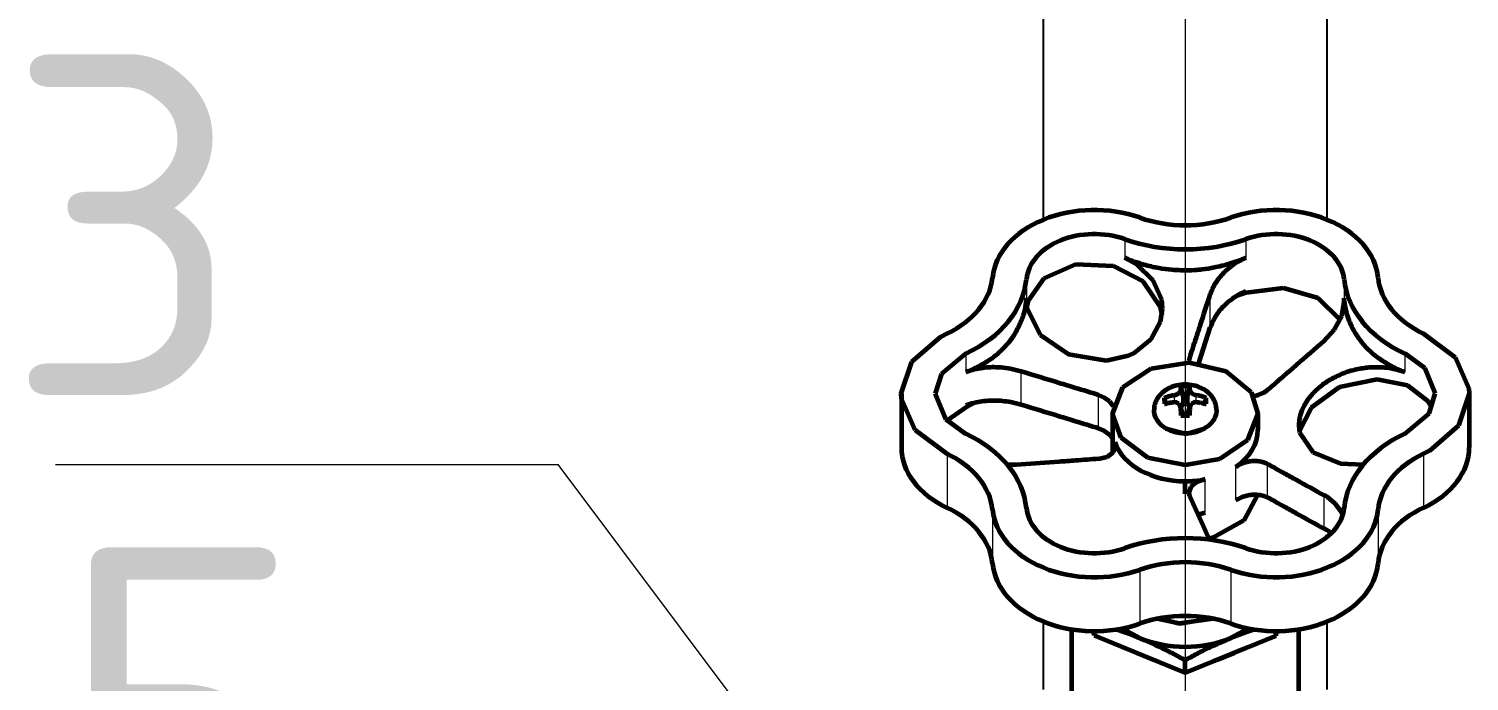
# Model space of a CAD drawing. Header units: millimetres. Extents: x -718 to 68664, y -49984 to -979.
# Drawn here: x 14851 to 16120, y -23317 to -22743 of the extents above; entities that cross this region are included whole.
import ezdxf

# ---------------------------------------------------------------- set-up
doc = ezdxf.new("R2010")
doc.units = ezdxf.units.MM
doc.linetypes.add('K5LT_BASIC', pattern=[0])
doc.layers.add('Text', color=7, linetype='Continuous', lineweight=15)
doc.layers.add('ХВС (В1)_20', color=5, linetype='Continuous', lineweight=25)
doc.layers.add('Системный слой (1)', color=7, linetype='Continuous', true_color=0xc26c6c6c)
doc.styles.add('ISOCPEUR', font='isocpeur.ttf', dxfattribs={"width": 0.65})

# ---------------------------------------------------------------- blocks, each defined once
blk = doc.blocks.new('U389')
at = {"layer": 'Системный слой (1)', "color": 150, "linetype": 'K5LT_BASIC', "lineweight": 60, "true_color": 0x0080ff}
for p, q in [((484.42, 151.15), (484.39, 151.19)), ((484.72, 150.97), (484.42, 151.15))]:
    blk.add_line(p, q, dxfattribs=at)
blk = doc.blocks.new('U390')
at = {"layer": 'Системный слой (1)', "color": 150, "linetype": 'K5LT_BASIC', "lineweight": 60, "true_color": 0x0080ff}
for p, q in [((484.39, 150.38), (484.68, 150.6)), ((484.68, 150.6), (484.72, 150.6))]:
    blk.add_line(p, q, dxfattribs=at)
blk = doc.blocks.new('U391')
at = {"layer": 'Системный слой (1)', "color": 150, "linetype": 'K5LT_BASIC', "lineweight": 60, "true_color": 0x0080ff}
for p, q in [((484.46, 150.35), (484.42, 150.36)), ((484.49, 150.35), (484.46, 150.35)), ((484.52, 150.34), (484.49, 150.35)), ((484.71, 150.22), (484.52, 150.34)), ((484.82, 150.02), (484.71, 150.22)), ((484.84, 149.77), (484.82, 150.02))]:
    blk.add_line(p, q, dxfattribs=at)
blk = doc.blocks.new('U392')
at = {"layer": 'Системный слой (1)', "color": 150, "linetype": 'K5LT_BASIC', "lineweight": 60, "true_color": 0x0080ff}
for p, q in [((484.42, 151.21), (484.46, 151.22)), ((484.46, 151.22), (484.49, 151.22)), ((484.49, 151.22), (484.52, 151.23)), ((484.52, 151.23), (484.71, 151.35)), ((484.71, 151.35), (484.82, 151.55)), ((484.82, 151.55), (484.84, 151.8))]:
    blk.add_line(p, q, dxfattribs=at)
blk = doc.blocks.new('U393')
at = {"layer": 'Системный слой (1)', "color": 150, "linetype": 'K5LT_BASIC', "lineweight": 60, "true_color": 0x0080ff}
for p, q in [((480.55, 129.28), (480.29, 129.8)), ((490.89, 129.8), (488.79, 127.01)), ((482.78, 126.71), (480.55, 129.28)), ((488.79, 127.01), (486.04, 125.81)), ((485.59, 125.79), (482.78, 126.71)), ((486.04, 125.81), (485.59, 125.79))]:
    blk.add_line(p, q, dxfattribs=at)
blk = doc.blocks.new('U394')
at = {"layer": 'Системный слой (1)', "color": 150, "linetype": 'K5LT_BASIC', "lineweight": 60, "true_color": 0x0080ff}
for p, q in [((494.46, 145.41), (494.45, 145.45)), ((494.86, 142.14), (494.46, 145.41)), ((493.98, 139.08), (494.86, 142.14)), ((492.08, 137.14), (493.98, 139.08))]:
    blk.add_line(p, q, dxfattribs=at)
blk = doc.blocks.new('U395')
at = {"layer": 'Системный слой (1)', "color": 150, "linetype": 'K5LT_BASIC', "lineweight": 60, "true_color": 0x0080ff}
for p, q in [((482.05, 131.46), (483.84, 129.32)), ((487.84, 129.7), (489.12, 131.46)), ((485.59, 128.79), (487.84, 129.7)), ((483.84, 129.32), (485.59, 128.79))]:
    blk.add_line(p, q, dxfattribs=at)
blk = doc.blocks.new('U396')
at = {"layer": 'Системный слой (1)', "color": 150, "linetype": 'K5LT_BASIC', "lineweight": 60, "true_color": 0x0080ff}
for p, q in [((482.38, 174.56), (485.13, 175.76)), ((485.13, 175.76), (485.59, 175.79)), ((485.59, 175.79), (488.39, 174.86)), ((480.29, 171.77), (482.38, 174.56)), ((488.39, 174.86), (490.62, 172.29)), ((490.62, 172.29), (490.89, 171.77))]:
    blk.add_line(p, q, dxfattribs=at)
blk = doc.blocks.new('U397')
at = {"layer": 'Системный слой (1)', "color": 150, "linetype": 'K5LT_BASIC', "lineweight": 60, "true_color": 0x0080ff}
for p, q in [((485.59, 172.79), (483.34, 171.87)), ((487.34, 172.25), (485.59, 172.79)), ((483.34, 171.87), (482.05, 170.11)), ((489.12, 170.11), (487.34, 172.25))]:
    blk.add_line(p, q, dxfattribs=at)
blk = doc.blocks.new('U398')
at = {"layer": 'Системный слой (1)', "color": 150, "linetype": 'K5LT_BASIC', "lineweight": 60, "true_color": 0x0080ff}
for p, q in [((472.93, 148.3), (472.82, 148.71)), ((474.43, 145.62), (472.93, 148.3)), ((476.69, 144.41), (474.43, 145.62))]:
    blk.add_line(p, q, dxfattribs=at)
blk = doc.blocks.new('U399')
at = {"layer": 'Системный слой (1)', "color": 150, "linetype": 'K5LT_BASIC', "lineweight": 60, "true_color": 0x0080ff}
for p, q in [((479.94, 154.08), (481.69, 156.44)), ((481.69, 156.44), (483.82, 157.19)), ((483.82, 157.19), (486.15, 156.27)), ((486.15, 156.27), (487.81, 153.79)), ((479.29, 150.79), (479.94, 154.08)), ((487.81, 153.79), (488.34, 150.45)), ((479.82, 147.78), (479.29, 150.79)), ((488.34, 150.45), (487.57, 147.2)), ((481.49, 145.3), (479.82, 147.78)), ((487.57, 147.2), (485.73, 144.98)), ((483.82, 144.39), (481.49, 145.3)), ((485.73, 144.98), (483.82, 144.39))]:
    blk.add_line(p, q, dxfattribs=at)
blk = doc.blocks.new('U400')
at = {"layer": 'Системный слой (1)', "color": 150, "linetype": 'K5LT_BASIC', "lineweight": 60, "true_color": 0x0080ff}
for p, q in [((484.49, 157.11), (484.9, 157.43)), ((484.9, 157.43), (485.23, 157.88)), ((485.23, 157.88), (485.46, 158.42))]:
    blk.add_line(p, q, dxfattribs=at)
blk = doc.blocks.new('U401')
at = {"layer": 'Системный слой (1)', "color": 150, "linetype": 'K5LT_BASIC', "lineweight": 60, "true_color": 0x0080ff}
for p, q in [((479.85, 158.42), (480.03, 157.65)), ((480.03, 157.65), (480.43, 157.12)), ((480.43, 157.12), (480.97, 156.93)), ((480.97, 156.93), (481.08, 156.94)), ((481.08, 156.94), (481.19, 156.96)), ((481.19, 156.96), (481.31, 156.99))]:
    blk.add_line(p, q, dxfattribs=at)
blk = doc.blocks.new('U402')
at = {"layer": 'Системный слой (1)', "color": 150, "linetype": 'K5LT_BASIC', "lineweight": 60, "true_color": 0x0080ff}
for p, q in [((482.03, 157.5), (481.67, 157.19)), ((482.32, 157.93), (482.03, 157.5)), ((482.52, 158.42), (482.32, 157.93))]:
    blk.add_line(p, q, dxfattribs=at)
blk = doc.blocks.new('U403')
at = {"layer": 'Системный слой (1)', "color": 150, "linetype": 'K5LT_BASIC', "lineweight": 60, "true_color": 0x0080ff}
for p, q in [((479.32, 166.04), (479.34, 166.45)), ((479.32, 165.63), (479.32, 166.04)), ((479.34, 165.23), (479.32, 165.63))]:
    blk.add_line(p, q, dxfattribs=at)
blk = doc.blocks.new('U404')
at = {"layer": 'Системный слой (1)', "color": 150, "linetype": 'K5LT_BASIC', "lineweight": 60, "true_color": 0x0080ff}
for p, q in [((475.29, 149.83), (474.02, 149.25)), ((476.58, 150.41), (475.29, 149.83)), ((474.02, 149.25), (472.74, 148.67))]:
    blk.add_line(p, q, dxfattribs=at)
blk = doc.blocks.new('U405')
at = {"layer": 'Системный слой (1)', "color": 150, "linetype": 'K5LT_BASIC', "lineweight": 60, "true_color": 0x0080ff}
for p, q in [((476.68, 150.45), (476.58, 150.41)), ((476.78, 150.47), (476.68, 150.45)), ((476.88, 150.48), (476.78, 150.47)), ((477.38, 150.29), (476.88, 150.48)), ((477.79, 149.78), (477.38, 150.29)), ((478.05, 149.03), (477.79, 149.78))]:
    blk.add_line(p, q, dxfattribs=at)
blk = doc.blocks.new('U406')
at = {"layer": 'Системный слой (1)', "color": 150, "linetype": 'K5LT_BASIC', "lineweight": 60, "true_color": 0x0080ff}
for p, q in [((476.47, 138.24), (476.64, 138.54)), ((474.89, 136.92), (475.31, 137.11)), ((475.31, 137.11), (475.93, 137.58)), ((475.93, 137.58), (476.47, 138.24))]:
    blk.add_line(p, q, dxfattribs=at)
blk = doc.blocks.new('U407')
at = {"layer": 'Системный слой (1)', "color": 150, "linetype": 'K5LT_BASIC', "lineweight": 60, "true_color": 0x0080ff}
for p, q in [((488.47, 150.47), (488.34, 150.48)), ((488.6, 150.44), (488.47, 150.47)), ((488.73, 150.41), (488.6, 150.44))]:
    blk.add_line(p, q, dxfattribs=at)
blk = doc.blocks.new('U408')
at = {"layer": 'Системный слой (1)', "color": 150, "linetype": 'K5LT_BASIC', "lineweight": 60, "true_color": 0x0080ff}
for p, q in [((473.44, 138.12), (473.58, 138.32)), ((473.58, 138.32), (473.71, 138.54)), ((473.3, 137.92), (473.44, 138.12))]:
    blk.add_line(p, q, dxfattribs=at)
blk = doc.blocks.new('U409')
at = {"layer": 'Системный слой (1)', "color": 150, "linetype": 'K5LT_BASIC', "lineweight": 60, "true_color": 0x0080ff}
for p, q in [((490.24, 138.54), (491.23, 137.63)), ((491.23, 137.63), (492.41, 137.01)), ((492.41, 137.01), (493.64, 136.79)), ((493.64, 136.79), (493.71, 136.79)), ((493.71, 136.79), (493.81, 136.79)), ((493.81, 136.79), (493.91, 136.79)), ((493.91, 136.79), (494, 136.8))]:
    blk.add_line(p, q, dxfattribs=at)
blk = doc.blocks.new('U410')
at = {"layer": 'Системный слой (1)', "color": 150, "linetype": 'K5LT_BASIC', "lineweight": 60, "true_color": 0x0080ff}
for p, q in [((474.92, 149.66), (475, 149.46)), ((475, 149.46), (475.06, 149.25)), ((475.06, 149.25), (475.12, 149.03))]:
    blk.add_line(p, q, dxfattribs=at)
blk = doc.blocks.new('U411')
at = {"layer": 'Системный слой (1)', "color": 150, "linetype": 'K5LT_BASIC', "lineweight": 60, "true_color": 0x0080ff}
for p, q in [((485.36, 144.77), (485.48, 144.32)), ((485.48, 144.32), (485.67, 143.9)), ((485.67, 143.9), (485.92, 143.53))]:
    blk.add_line(p, q, dxfattribs=at)
blk = doc.blocks.new('U412')
at = {"layer": 'Системный слой (1)', "color": 150, "linetype": 'K5LT_BASIC', "lineweight": 60, "true_color": 0x0080ff}
for p, q in [((482.81, 140.79), (482.17, 140.71)), ((480.41, 139.51), (479.44, 137.15)), ((482.17, 140.71), (480.41, 139.51)), ((479.44, 137.15), (479.34, 135.12))]:
    blk.add_line(p, q, dxfattribs=at)
blk = doc.blocks.new('U413')
at = {"layer": 'Системный слой (1)', "color": 150, "linetype": 'K5LT_BASIC', "lineweight": 60, "true_color": 0x0080ff}
for p, q in [((484.34, 139.71), (482.28, 140.74)), ((486.15, 137.19), (484.34, 139.71)), ((486.83, 133.89), (486.15, 137.19)), ((486.3, 131.22), (486.83, 133.89)), ((484.89, 129.38), (486.3, 131.22)), ((484.33, 129.05), (484.89, 129.38))]:
    blk.add_line(p, q, dxfattribs=at)
blk = doc.blocks.new('U415')
at = {"layer": 'Системный слой (1)', "color": 150, "linetype": 'K5LT_BASIC', "lineweight": 60, "true_color": 0x0080ff}
for p, q in [((493.12, 164.74), (490.75, 163.55)), ((493.71, 164.79), (493.12, 164.74)), ((493.81, 164.78), (493.71, 164.79)), ((493.91, 164.78), (493.81, 164.78)), ((494, 164.77), (493.91, 164.78)), ((490.75, 163.55), (489.05, 161.07)), ((489.05, 161.07), (488.5, 157.71)), ((488.5, 157.71), (488.93, 155.79))]:
    blk.add_line(p, q, dxfattribs=at)
blk = doc.blocks.new('U416')
at = {"layer": 'Системный слой (1)', "color": 150, "linetype": 'K5LT_BASIC', "lineweight": 60, "true_color": 0x0080ff}
for p, q in [((493.75, 164.61), (493.17, 164.75)), ((495.72, 163.23), (493.75, 164.61)), ((496.96, 160.45), (495.72, 163.23)), ((496.81, 157.1), (496.96, 160.45)), ((495.46, 154.5), (496.81, 157.1)), ((493.19, 152.97), (495.46, 154.5)), ((492.53, 152.82), (493.19, 152.97))]:
    blk.add_line(p, q, dxfattribs=at)
blk = doc.blocks.new('U417')
at = {"layer": 'Системный слой (1)', "color": 150, "linetype": 'K5LT_BASIC', "lineweight": 60, "true_color": 0x0080ff}
for p, q in [((496.95, 155.04), (497.54, 156.12)), ((488.93, 155.79), (489.2, 155.23)), ((489.2, 155.23), (490.37, 153.79)), ((495.55, 153.6), (496.95, 155.04)), ((490.37, 153.79), (491.9, 152.96)), ((493.83, 152.86), (495.55, 153.6)), ((491.9, 152.96), (493.06, 152.79)), ((493.06, 152.79), (493.83, 152.86))]:
    blk.add_line(p, q, dxfattribs=at)
blk = doc.blocks.new('U439')
at = {"layer": 'Системный слой (1)', "color": 150, "linetype": 'K5LT_BASIC', "lineweight": 60, "true_color": 0x0080ff}
for p, q in [((482.52, 152.49), (482.05, 150.69)), ((482.05, 150.69), (482.52, 149.08))]:
    blk.add_line(p, q, dxfattribs=at)
blk = doc.blocks.new('U443')
at = {"layer": 'Системный слой (1)', "color": 150, "linetype": 'K5LT_BASIC', "lineweight": 60, "true_color": 0x0080ff}
for p, q in [((462.79, 155.12), (462.17, 153.61)), ((462.16, 148), (462.79, 146.46))]:
    blk.add_line(p, q, dxfattribs=at)
blk = doc.blocks.new('U444')
at = {"layer": 'Системный слой (1)', "color": 150, "linetype": 'K5LT_BASIC', "lineweight": 60, "true_color": 0x0080ff}
for p, q in [((463.28, 156.31), (462.04, 153.29)), ((462.04, 148.31), (463.27, 145.28))]:
    blk.add_line(p, q, dxfattribs=at)
blk = doc.blocks.new('U445')
at = {"layer": 'Системный слой (1)', "color": 150, "linetype": 'K5LT_BASIC', "lineweight": 60, "true_color": 0x0080ff}
for p, q in [((464.34, 146.09), (464.06, 146.8)), ((464.6, 145.39), (464.34, 146.09)), ((464.83, 144.69), (464.6, 145.39))]:
    blk.add_line(p, q, dxfattribs=at)
blk = doc.blocks.new('U447')
at = {"layer": 'Системный слой (1)', "color": 150, "linetype": 'K5LT_BASIC', "lineweight": 60, "true_color": 0x0080ff}
for p, q in [((464.35, 155.49), (464.6, 156.18)), ((464.6, 156.18), (464.83, 156.87)), ((464.07, 154.8), (464.35, 155.49))]:
    blk.add_line(p, q, dxfattribs=at)
blk = doc.blocks.new('U449')
at = {"layer": 'Системный слой (1)', "color": 150, "linetype": 'K5LT_BASIC', "lineweight": 60, "true_color": 0x0080ff}
for p, q in [((465.34, 151.25), (465.79, 153.16)), ((465.79, 148.41), (465.34, 151.25))]:
    blk.add_line(p, q, dxfattribs=at)
blk = doc.blocks.new('U450')
at = {"layer": 'Системный слой (1)', "color": 150, "linetype": 'K5LT_BASIC', "lineweight": 60, "true_color": 0x0080ff}
for p, q in [((465.35, 151.33), (465.77, 153.25)), ((465.77, 148.32), (465.35, 151.33))]:
    blk.add_line(p, q, dxfattribs=at)

msp = doc.modelspace()

# ---------------------------------------------------------------- linework, layer by layer
at = {"layer": 'Text'}
msp.add_line((15869.6, -22177.7), (15869.6, -25764.9), dxfattribs=at)
for points in [[(14874.8, -23126), (15317.3, -23126)], [(15803.4, -23774.8), (15317.3, -23126)]]:
    msp.add_lwpolyline(points, dxfattribs=at)
at = {"layer": 'ХВС (В1)_20'}
for p, q in [((15744.6, -22910.7), (15744.6, -22360.4)), ((15994.6, -22910.7), (15994.6, -22360.4)), ((15744.6, -23324.2), (15744.6, -23264.2)), ((15994.6, -23324.2), (15994.6, -23264.2))]:
    msp.add_line(p, q, dxfattribs=at)
at = {"layer": 'ХВС (В1)_20', "lineweight": 18}
for p, q in [((15816.3, -22927.8), (15816.3, -22944.2)), ((15922.9, -22927.8), (15922.9, -22944.2)), ((15729.7, -22963.1), (15729.7, -22979.6)), ((16009.5, -22963.1), (16009.5, -22979.6)), ((15891.6, -23005.6), (15891.6, -22976.2)), ((15922.9, -22973.6), (15922.9, -22975.1)), ((15676.4, -23028.4), (15676.4, -23044.9)), ((15873.4, -23036.3), (15873.4, -23032.3)), ((16062.8, -23028.4), (16062.8, -23044.9)), ((15725.1, -23073.6), (15725.1, -23044.2)), ((15793.3, -23094.4), (15793.3, -23065)), ((15860.7, -23071.2), (15859.4, -23065.2)), ((15867.7, -23072.4), (15865.3, -23061)), ((15871.4, -23072.4), (15873.9, -23061)), ((15878.5, -23071.2), (15879.8, -23065.2)), ((15676.4, -23074.2), (15676.4, -23075.8)), ((15867.6, -23083), (15865.3, -23075.4)), ((15871.6, -23083), (15873.9, -23075.4)), ((15807.5, -23113.1), (15807.5, -23106.6)), ((15659.8, -23116.8), (15659.8, -23164.1)), ((16079.4, -23116.8), (16079.4, -23164.1)), ((15914.1, -23157.5), (15914.1, -23128.1)), ((15942.1, -23155.1), (15942.1, -23125.8)), ((15887.2, -23168.4), (15887.2, -23139.1)), ((15992, -23182.5), (15992, -23153.2)), ((15699.8, -23165.7), (15699.8, -23213.1)), ((16039.4, -23165.7), (16039.4, -23213.1)), ((15829.6, -23218.7), (15829.6, -23266.1)), ((15909.6, -23218.7), (15909.6, -23266.1))]:
    msp.add_line(p, q, dxfattribs=at)
at = {"layer": 'ХВС (В1)_20', "lineweight": 60}
for p, q in [((15922.9, -22975.1), (15915, -22977.7)), ((15881.4, -23037), (15891.6, -23005.6)), ((15867.7, -23066.3), (15865.8, -23057.2)), ((15871.4, -23066.3), (15873.4, -23057.2)), ((15619.6, -23063.8), (15619.6, -23111.1)), ((15852.4, -23072.5), (15851.3, -23067.4)), ((15871.4, -23066.3), (15867.7, -23066.3)), ((15867.7, -23066.3), (15867.7, -23072.4)), ((15871.4, -23072.4), (15871.4, -23066.3)), ((15886.8, -23072.5), (15887.9, -23067.4)), ((16119.6, -23063.8), (16119.6, -23111.1)), ((15676.4, -23075.8), (15659.8, -23087.4)), ((15684, -23071.9), (15676.4, -23075.8)), ((15805.6, -23081.4), (15805.6, -23116.1)), ((15867.6, -23082.5), (15865.1, -23074.4)), ((15867.6, -23082.5), (15867.7, -23083)), ((15871.5, -23083), (15871.6, -23082.5)), ((15871.6, -23082.5), (15874, -23074.4)), ((15933.6, -23081.4), (15933.6, -23095.6)), ((15869.6, -23152), (15869.6, -23140.5)), ((15769.6, -23367.8), (15769.6, -23271.2)), ((15789.5, -23276.6), (15789.5, -23272.7)), ((15829.5, -23278.9), (15813.7, -23270.4)), ((15925.4, -23270.4), (15909.5, -23279)), ((15949.5, -23276.8), (15949.5, -23272.7)), ((15949.5, -23276.8), (15949.5, -23272.7)), ((15969.6, -23367.8), (15969.6, -23271.2)), ((15789.5, -23276.6), (15869.4, -23309.4)), ((15869.4, -23309.4), (15949.5, -23276.8)), ((15869.4, -23309.4), (15869.4, -23298.4))]:
    msp.add_line(p, q, dxfattribs=at)
for centre, major_axis, start_param, end_param in [((15789.6, -22965.8), (-90, 0), 4.251835, 6.220141), ((15949.6, -22965.8), (-90, 0), 3.204637, 5.172943), ((15869.6, -22851.8), (90, 0), 4.251835, 5.172943), ((15789.6, -22965.8), (-60, 0), 4.251835, 6.220141), ((15869.6, -22851.8), (120, 0), 4.251835, 5.172943), ((15949.6, -22965.8), (60, 0), 0.063045, 2.03135), ((15609.9, -22957.8), (90, 0), 5.299033, 6.220141), ((15609.9, -22957.8), (120, 0), 5.299033, 6.220141), ((16129.2, -22957.8), (120, 0), 3.204637, 4.125745), ((16129.2, -22957.8), (-90, 0), 0.063045, 0.984153), ((15869.6, -23095.6), (64, 0), 5.480988, 6.283185), ((15609.9, -23169.8), (-120, 0), 3.204637, 4.125745), ((15869.6, -23095.6), (-64, 0), 0.245, 1.570796), ((16129.2, -23169.8), (-120, 0), 5.299033, 6.220141), ((15709.6, -23111.1), (90, 0), 3.141593, 4.125745), ((15609.9, -23169.8), (90, 0), 0.063045, 0.984153), ((16129.2, -23169.8), (-90, 0), 5.299033, 6.220141), ((16029.6, -23111.1), (-90, 0), 2.15744, 3.141593), ((15869.6, -23095.6), (64, 0), 4.712389, 4.990987), ((15609.9, -23217.1), (90, 0), 0.063045, 0.984153), ((15789.6, -23161.7), (90, 0), 3.204637, 5.172943), ((15789.6, -23161.7), (-60, 0), 0.063045, 2.03135), ((15949.6, -23161.7), (90, 0), 4.251835, 6.220141), ((15949.6, -23161.7), (60, 0), 4.251835, 6.220141), ((16129.2, -23217.1), (-90, 0), 5.299033, 6.220141), ((15869.6, -23275.8), (-120, 0), 4.251835, 5.172943), ((15869.6, -23275.8), (-90, 0), 4.251835, 5.172943), ((15789.6, -23209.1), (90, 0), 3.204637, 5.172943), ((15949.6, -23209.1), (90, 0), 4.251835, 6.220141), ((15869.6, -23323.1), (-90, 0), 4.251835, 5.172943), ((15869.6, -23229.9), (80, 0), 4.187133, 5.234331)]:
    msp.add_ellipse(centre, major_axis=major_axis, ratio=0.707107, start_param=start_param, end_param=end_param, dxfattribs=at)
at = {"layer": 'ХВС (В1)_20', "lineweight": 18}
msp.add_ellipse((15869.6, -23077.9), major_axis=(-27.5, 0), ratio=0.707107, start_param=0, end_param=3.141593, dxfattribs=at)
at = {"layer": 'ХВС (В1)_20', "lineweight": 60}
for points, knots in [([(15922.9, -22944.2), (15918.2, -22946.3), (15909.1, -22949.6), (15896.1, -22952.8), (15885.9, -22954.4), (15876.2, -22955.3), (15867.2, -22955.4), (15856.6, -22954.8), (15845.6, -22953.4), (15833, -22950.5), (15823, -22947), (15817.5, -22944.8), (15816.3, -22944.2)], [0, 0, 0, 0, 1.854842, 3.499918, 4.73635, 5.487068, 6.957013, 7.886095, 9.219697, 10.871305, 12.490285, 13, 13, 13, 13]), ([(15922.9, -22944.2), (15920.1, -22945.4), (15915.2, -22948), (15908.6, -22952.5), (15903.4, -22957.2), (15899.1, -22962.1), (15895.6, -22967.2), (15893.1, -22972), (15892, -22975.1), (15891.6, -22976.2)], [0, 0, 0, 0, 1.818825, 3.386072, 4.938759, 6.313147, 7.708369, 9.13365, 10, 10, 10, 10]), ([(15729.7, -22979.6), (15729.5, -22981.5), (15729, -22986.4), (15727.4, -22993.2), (15725.2, -22999.7), (15722.7, -23005.3), (15719.1, -23011.9), (15714.1, -23019), (15707.9, -23025.6), (15701.5, -23031.1), (15694.3, -23036.2), (15685.9, -23040.9), (15679.3, -23043.8), (15676.4, -23044.9)], [0, 0, 0, 0, 0.938003, 2.408157, 3.400929, 4.343765, 5.400831, 7.02675, 8.565173, 9.702377, 10.921844, 12.641455, 14, 14, 14, 14]), ([(15873.4, -23032.3), (15875.2, -23026.7), (15878.3, -23017.2), (15884.4, -22998.5), (15888.6, -22985.4), (15891.6, -22976.2)], [0, 0, 0, 0, 1.796729, 3.052013, 6, 6, 6, 6]), ([(15922.9, -22973.6), (15920.4, -22974.7), (15915.9, -22977), (15910.5, -22980.5), (15906.3, -22983.9), (15902.5, -22987.5), (15899.3, -22991.2), (15896.7, -22994.9), (15894.1, -22999.4), (15892.5, -23003), (15891.6, -23005.6)], [0, 0, 0, 0, 1.821115, 3.379413, 4.39742, 5.574513, 7.068766, 7.964415, 8.880783, 11, 11, 11, 11]), ([(16062.8, -23044.9), (16058.5, -23043.3), (16050.8, -23039.7), (16041.1, -23033.7), (16033.2, -23027.5), (16026.8, -23021), (16021.5, -23014), (16017.1, -23006.8), (16012.9, -22997.5), (16010.5, -22988.3), (16009.6, -22981.6), (16009.5, -22979.6)], [0, 0, 0, 0, 1.67657, 3.178896, 4.393608, 5.661418, 6.866, 8.02582, 9.169165, 11.154957, 12, 12, 12, 12]), ([(15942.1, -23060.4), (15947.1, -23056.1), (15955.6, -23048.8), (15972.2, -23034.4), (15983.8, -23024.3), (15992, -23017.2)], [0, 0, 0, 0, 1.796729, 3.052013, 6, 6, 6, 6]), ([(15725.1, -23044.2), (15722, -23043.3), (15716.1, -23041.8), (15708, -23040.8), (15701.6, -23040.5), (15695.6, -23040.7), (15689.1, -23041.4), (15682.4, -23042.8), (15678.2, -23044.2), (15676.4, -23044.9)], [0, 0, 0, 0, 1.895858, 3.525211, 4.773633, 5.69667, 7.116945, 8.737444, 10, 10, 10, 10]), ([(15793.3, -23065), (15786.5, -23062.9), (15774.9, -23059.4), (15752.2, -23052.5), (15736.3, -23047.6), (15725.1, -23044.2)], [0, 0, 0, 0, 1.796729, 3.052013, 6, 6, 6, 6]), ([(16062.8, -23044.9), (16060.2, -23043.9), (16055.2, -23042.4), (16047.3, -23041), (16040, -23040.5), (16033.3, -23040.7), (16027.3, -23041.2), (16021.5, -23042.2), (16014.9, -23043.8), (16007.6, -23046.3), (16000.8, -23049.4), (15995.1, -23052.8), (15990, -23056.2), (15985.6, -23059.9), (15981.3, -23064.2), (15977.3, -23069), (15973.6, -23075.1), (15971.3, -23080.7), (15969.9, -23086.3), (15969.6, -23089.5), (15969.6, -23091.5)], [0, 0, 0, 0, 1.489396, 2.806298, 4.074405, 5.183184, 6.086701, 6.977433, 8.042671, 9.325288, 10.720378, 11.710057, 12.638762, 13.830395, 14.694932, 15.930426, 17.292771, 18.840085, 19.64394, 21, 21, 21, 21]), ([(15897.1, -23077.9), (15897.1, -23077.1), (15897, -23076.4), (15896.8, -23074.7), (15896.6, -23073.7), (15896, -23071.7), (15895.6, -23070.7), (15894.5, -23068.5), (15893.8, -23067.4), (15892.1, -23065.1), (15891.1, -23064), (15888.6, -23061.8), (15887.1, -23060.7), (15883.9, -23058.9), (15882.1, -23058.1), (15878, -23056.7), (15875.6, -23056.2), (15870.7, -23055.7), (15868.2, -23055.7), (15863.4, -23056.2), (15861.1, -23056.7), (15856.7, -23058.2), (15854.7, -23059.2), (15851.1, -23061.4), (15849.5, -23062.7), (15846.9, -23065.3), (15845.8, -23066.6), (15844.2, -23069.2), (15843.6, -23070.4), (15842.8, -23072.9), (15842.5, -23074), (15842.2, -23076), (15842.1, -23076.8), (15842.1, -23077.7), (15842.1, -23077.8), (15842.1, -23077.9)], [0, 0, 0, 0, 0.635766, 0.635766, 1.413246, 1.413246, 2.327713, 2.327713, 3.379678, 3.379678, 4.572633, 4.572633, 5.934211, 5.934211, 7.351129, 7.351129, 9.133453, 9.133453, 10.915777, 10.915777, 12.647242, 12.647242, 14.299135, 14.299135, 15.85652, 15.85652, 17.158936, 17.158936, 18.280269, 18.280269, 19.242871, 19.242871, 19.926082, 19.926082, 20, 20, 20, 20]), ([(15865.8, -23057.2), (15865.7, -23057.5), (15865.6, -23058), (15865.4, -23059.3), (15865.4, -23060.3), (15865.3, -23061)], [0, 0, 0, 0, 1.827214, 3.321793, 6, 6, 6, 6]), ([(15873.4, -23057.2), (15871.7, -23057), (15869.2, -23057), (15866.6, -23057.1), (15865.8, -23057.2)], [0, 0, 0, 0, 3.30107, 5, 5, 5, 5]), ([(15873.9, -23061), (15873.8, -23060.8), (15873.8, -23060.4), (15873.7, -23059.5), (15873.6, -23058.6), (15873.5, -23057.7), (15873.4, -23057.3), (15873.4, -23057.2)], [0, 0, 0, 0, 1.127962, 2.052457, 4.702903, 6.700745, 8, 8, 8, 8]), ([(15725.1, -23073.6), (15722.1, -23072.6), (15716.6, -23071.3), (15709.2, -23070.3), (15702.5, -23069.9), (15695.8, -23070), (15689.3, -23070.7), (15682.7, -23072.1), (15678.7, -23073.4), (15676.4, -23074.2)], [0, 0, 0, 0, 1.83616, 3.304363, 4.385714, 5.755195, 7.300322, 8.364664, 10, 10, 10, 10]), ([(15859.4, -23065.2), (15859.1, -23065.2), (15858.5, -23065.3), (15857.7, -23065.5), (15856.8, -23065.7), (15855.6, -23066), (15854, -23066.5), (15852.5, -23067), (15851.6, -23067.3), (15851.3, -23067.4)], [0, 0, 0, 0, 1.184332, 2.06893, 2.846067, 4.560575, 6.344944, 8.911629, 10, 10, 10, 10]), ([(15859.4, -23065.2), (15859.9, -23065.1), (15861, -23064.8), (15862.4, -23064.2), (15863.7, -23063.4), (15864.4, -23062.7), (15864.8, -23062.2), (15865.1, -23061.9), (15865.2, -23061.5), (15865.3, -23061.2), (15865.3, -23061.1), (15865.3, -23061)], [0, 0, 0, 0, 2.075817, 4.244153, 6.255988, 8.344244, 9.11935, 9.876473, 10.814253, 11.502856, 12, 12, 12, 12]), ([(15873.9, -23061), (15873.9, -23061.2), (15874, -23061.8), (15874.6, -23062.6), (15875.6, -23063.5), (15876.7, -23064.2), (15877.5, -23064.5), (15878, -23064.7), (15878.5, -23064.8), (15878.9, -23065), (15879.3, -23065.1), (15879.6, -23065.1), (15879.8, -23065.2)], [0, 0, 0, 0, 1.865472, 4.020169, 6.500074, 8.746103, 9.879296, 10.351451, 11.2127, 11.71544, 12.461428, 13, 13, 13, 13]), ([(15887.9, -23067.4), (15887.1, -23067.1), (15885.6, -23066.6), (15883.3, -23065.9), (15881.4, -23065.5), (15880.1, -23065.2), (15879.8, -23065.2)], [0, 0, 0, 0, 2.131648, 3.875669, 6.089053, 7, 7, 7, 7]), ([(15887.9, -23072.8), (15887.9, -23071.4), (15887.9, -23069.6), (15887.9, -23067.9), (15887.9, -23067.4)], [0, 0, 0, 0, 3.536307, 5, 5, 5, 5]), ([(15793.3, -23094.4), (15786.5, -23092.3), (15774.9, -23088.8), (15752.2, -23081.8), (15736.3, -23077), (15725.1, -23073.6)], [0, 0, 0, 0, 1.796729, 3.052013, 6, 6, 6, 6]), ([(15897.1, -23077.9), (15897.1, -23078.3), (15897.1, -23078.6), (15897, -23079.5), (15897, -23080), (15896.8, -23081.1), (15896.7, -23081.7), (15896.3, -23082.8), (15896.1, -23083.4), (15895.7, -23084.6), (15895.4, -23085.2), (15895, -23085.9), (15895, -23086), (15894.6, -23086.7), (15894.2, -23087.3), (15893.4, -23088.4), (15893, -23089), (15892.1, -23090), (15891.6, -23090.6), (15890.6, -23091.5), (15890.1, -23091.9), (15889.5, -23092.4), (15889.4, -23092.5), (15888.6, -23093.1), (15888, -23093.5), (15887, -23094.1), (15886.8, -23094.3), (15886.1, -23094.7), (15885.6, -23095), (15884.3, -23095.6), (15883.4, -23096), (15881.7, -23096.7), (15880.9, -23097), (15879, -23097.6), (15878.1, -23097.8), (15876.1, -23098.2), (15875.1, -23098.4), (15873.1, -23098.7), (15872.1, -23098.7), (15869.9, -23098.8), (15868.9, -23098.8), (15866.7, -23098.7), (15865.7, -23098.6), (15863.6, -23098.3), (15862.6, -23098.1), (15860.6, -23097.7), (15859.6, -23097.4), (15857.8, -23096.8), (15856.9, -23096.5), (15855.2, -23095.8), (15854.3, -23095.4), (15853.2, -23094.8), (15852.9, -23094.6), (15852.2, -23094.1), (15851.7, -23093.9), (15850.7, -23093.2), (15850.2, -23092.8), (15849.5, -23092.3), (15849.4, -23092.2), (15848.7, -23091.6), (15848.2, -23091.1), (15847.4, -23090.3), (15847.1, -23090.1), (15846.4, -23089.3), (15846, -23088.8), (15845.2, -23087.7), (15844.8, -23087.1), (15844.2, -23086.1), (15844, -23085.7), (15843.6, -23084.7), (15843.3, -23084.1), (15842.9, -23082.9), (15842.7, -23082.3), (15842.4, -23081.1), (15842.3, -23080.5), (15842.1, -23079.3), (15842.1, -23078.7), (15842.1, -23078), (15842.1, -23078), (15842.1, -23077.9)], [0, 0, 0, 0, 0.287313, 0.287313, 0.670397, 0.670397, 1.14246, 1.14246, 1.623465, 1.623465, 2.111519, 2.111519, 2.22407, 2.22407, 2.73044, 2.73044, 3.250318, 3.250318, 3.786276, 3.786276, 4.241411, 4.241411, 4.340836, 4.340836, 4.913427, 4.913427, 5.093775, 5.093775, 5.502729, 5.502729, 6.108947, 6.108947, 6.731622, 6.731622, 7.369116, 7.369116, 8.022943, 8.022943, 8.693653, 8.693653, 9.382342, 9.382342, 10.068798, 10.068798, 10.737006, 10.737006, 11.387921, 11.387921, 12.022804, 12.022804, 12.641962, 12.641962, 12.902632, 12.902632, 13.243537, 13.243537, 13.754983, 13.754983, 13.828617, 13.828617, 14.395848, 14.395848, 14.648553, 14.648553, 15.153962, 15.153962, 15.678543, 15.678543, 16.011761, 16.011761, 16.509915, 16.509915, 16.996605, 16.996605, 17.473538, 17.473538, 17.945142, 17.945142, 18, 18, 18, 18]), ([(15851.3, -23072.8), (15852.2, -23072.5), (15853.9, -23072.1), (15856.6, -23071.6), (15858.3, -23071.3), (15859.4, -23071.2)], [0, 0, 0, 0, 2.197169, 3.704632, 6, 6, 6, 6]), ([(15865.3, -23075.4), (15865.3, -23075.7), (15865.3, -23076.2), (15865.4, -23077), (15865.4, -23077.8), (15865.5, -23079), (15865.6, -23080.8), (15865.7, -23082.2), (15865.8, -23083.1)], [0, 0, 0, 0, 1.065952, 2.078217, 2.820889, 4.104732, 6.147547, 9, 9, 9, 9]), ([(15865.8, -23083.1), (15867.7, -23082.9), (15870.2, -23082.9), (15872.8, -23083), (15873.4, -23083.1)], [0, 0, 0, 0, 3.77453, 5, 5, 5, 5]), ([(15873.4, -23083.1), (15873.5, -23082.1), (15873.7, -23079.4), (15873.8, -23076.9), (15873.9, -23075.4)], [0, 0, 0, 0, 1.830974, 5, 5, 5, 5]), ([(15879.8, -23071.2), (15880.1, -23071.3), (15880.7, -23071.3), (15881.5, -23071.4), (15882.4, -23071.6), (15883.6, -23071.8), (15885.2, -23072.1), (15886.7, -23072.5), (15887.6, -23072.7), (15887.9, -23072.8)], [0, 0, 0, 0, 1.184332, 2.06893, 2.846067, 4.560575, 6.344944, 8.911629, 10, 10, 10, 10]), ([(15793.3, -23121.1), (15786.5, -23121.7), (15774.9, -23122.5), (15752.2, -23124.2), (15736.3, -23125.4), (15725.1, -23126.2)], [0, 0, 0, 0, 1.796729, 3.052013, 6, 6, 6, 6]), ([(15942.1, -23125.8), (15941.5, -23125.4), (15940.3, -23124.9), (15938.2, -23124.1), (15936.1, -23123.7), (15933.9, -23123.3), (15931.9, -23123.2), (15929.6, -23123.2), (15927.2, -23123.4), (15924.6, -23123.8), (15921.9, -23124.5), (15919.3, -23125.3), (15917.4, -23126.2), (15915.7, -23127.1), (15914.7, -23127.7), (15914.1, -23128.1)], [0, 0, 0, 0, 1.328251, 2.469971, 4.015798, 4.895609, 6.089004, 7.296182, 8.517049, 9.743331, 11.313178, 12.801432, 13.950866, 14.65435, 16, 16, 16, 16]), ([(15942.1, -23125.8), (15947.1, -23128.5), (15955.6, -23133.2), (15972.2, -23142.3), (15983.8, -23148.7), (15992, -23153.2)], [0, 0, 0, 0, 1.796729, 3.052013, 6, 6, 6, 6]), ([(15914.1, -23157.5), (15914.7, -23157), (15916.1, -23156.2), (15918, -23155.2), (15919.9, -23154.5), (15921.7, -23153.9), (15924, -23153.3), (15926.3, -23152.9), (15928.7, -23152.6), (15931.2, -23152.5), (15933.8, -23152.7), (15936.4, -23153.1), (15938.4, -23153.6), (15940.3, -23154.3), (15941.5, -23154.8), (15942.1, -23155.1)], [0, 0, 0, 0, 1.362665, 2.790539, 3.506266, 4.588748, 5.78695, 7.100744, 8.22956, 9.427995, 10.987952, 12.419556, 13.722716, 14.543907, 16, 16, 16, 16]), ([(15942.1, -23155.1), (15947.1, -23157.9), (15955.6, -23162.5), (15972.2, -23171.7), (15983.8, -23178.1), (15992, -23182.5)], [0, 0, 0, 0, 1.796729, 3.052013, 6, 6, 6, 6]), ([(15869.4, -23298.4), (15865.8, -23296.4), (15860.6, -23293.5), (15852.6, -23289.4), (15845.5, -23285.9), (15837.5, -23282.2), (15832.1, -23280), (15829.5, -23278.9)], [0, 0, 0, 0, 2.173672, 3.203887, 4.814656, 6.401227, 8, 8, 8, 8]), ([(15909.5, -23279), (15906.8, -23280), (15901.5, -23282.3), (15892.9, -23286.2), (15885.7, -23289.8), (15877.7, -23293.9), (15872.9, -23296.5), (15869.4, -23298.4)], [0, 0, 0, 0, 1.573058, 3.160303, 5.134426, 5.881597, 8, 8, 8, 8])]:
    msp.add_open_spline(points, degree=3, knots=knots, dxfattribs=at)
for points in [[(15851.3, -23070), (15851.3, -23069.1), (15851.3, -23068.2), (15851.3, -23067.4)], [(15851.3, -23070), (15851.3, -23070.9), (15851.3, -23071.8), (15851.3, -23072.8)]]:
    msp.add_open_spline(points, degree=3, dxfattribs=at)

# ---------------------------------------------------------------- block references
at = {"layer": 'ХВС (В1)_20', "xscale": 10, "yscale": 10, "zscale": 10, "rotation": 90}
for name in ['U416', 'U417', 'U415', 'U394', 'U409', 'U396', 'U393', 'U397', 'U407', 'U395', 'U399', 'U413', 'U400', 'U411', 'U392', 'U389', 'U390', 'U391', 'U402', 'U439', 'U412', 'U401', 'U403', 'U405', 'U404', 'U398', 'U406', 'U410', 'U408', 'U447', 'U450', 'U449', 'U445', 'U444', 'U443']:
    msp.add_blockref(name, (17377.4, -27919.6), dxfattribs=at)

# ---------------------------------------------------------------- texts
at = {"layer": 'Text', "style": 'ISOCPEUR'}
for s, p in [('3', (14829.8, -23066)), ('5', (14878.1, -23498.9))]:
    msp.add_text(s, height=300, dxfattribs=at).set_placement(p)

doc.saveas('drawing.dxf')
